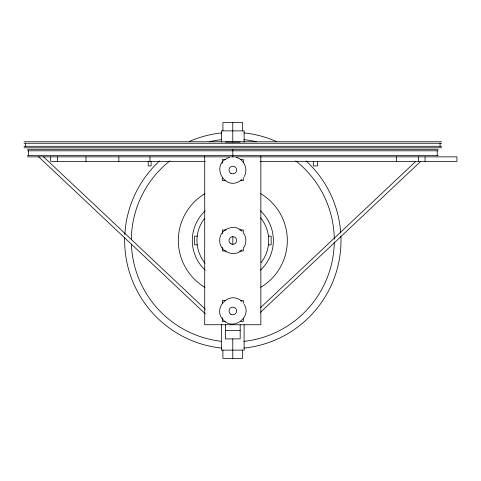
<?xml version="1.0" encoding="UTF-8"?>
<svg xmlns="http://www.w3.org/2000/svg" width="481" height="481" viewBox="0 0 481 481"><rect width="100%" height="100%" fill="white"/><g stroke="black" fill="none" stroke-linecap="round" stroke-linejoin="round"><path stroke-width="0.72" d="M244.18 176.593C248.467 169.474 244.282 159.373 236.219 157.371M244.18 247.054C246.422 243.019 246.422 237.981 244.18 233.946M260.51 307.672L415.674 161.49M260.534 312.295L420.616 161.484M242.099 179.305C225.733 193.939 208.58 164.225 229.437 157.371M242.099 249.771C234.487 258.008 219.276 251.707 219.715 240.5C219.276 229.293 234.487 222.992 242.099 231.229M24.05 141.757L441.606 141.757M225.373 142.111L240.181 142.111M24.05 143.266L441.606 143.266M24.05 146.29L441.606 146.29M24.05 147.799L441.606 147.799M27.501 149.308L438.149 149.308M27.501 150.818L438.149 150.818M27.501 155.345L438.149 155.345M27.501 156.854L456.95 156.854L456.95 161.382L260.113 161.382M225.33 159.536L222.33 159.536L222.33 163.287M240.326 159.536L243.326 159.536L243.326 162.536M205.411 161.382L50.685 161.382L50.685 156.854M225.33 180.537L222.33 180.537L222.33 177.537M240.326 180.537L243.326 180.537L243.326 177.537M226.076 230.002L222.33 230.002L222.33 233.748M239.574 230.002L243.326 230.002L243.326 233.748M197.228 236.147L194.504 236.147L194.504 244.853L197.228 244.853M268.428 236.147L271.152 236.147L271.152 244.853L268.428 244.853M226.076 250.998L222.33 250.998L222.33 247.252M239.574 250.998L243.326 250.998L243.326 247.252M225.33 300.463L222.33 300.463L222.33 303.463M240.326 300.463L243.326 300.463L243.326 303.463M225.33 321.464L222.33 321.464L222.33 317.713M240.326 321.464L243.326 321.464L243.326 318.464M225.373 330.417L240.181 330.417M242.099 301.695C230.183 289.538 211.399 308.321 223.557 320.232C233.525 331.132 252.128 316.859 244.18 304.407M43.482 156.734L205.333 309.205M38.54 156.722L205.315 313.834M440.061 143.266L440.061 146.29M437.211 150.818L437.211 155.345M425.042 156.854L425.042 161.382M418.5 156.854L418.5 161.382M396.494 156.854L396.494 161.382M317.634 161.382L317.634 165.909L313.293 165.909L313.293 161.382M260.846 156.253L260.846 324.747L204.708 324.747L204.708 156.253M244.114 142.111L244.114 130.88L221.44 130.88L221.44 142.111M244.114 324.657L244.114 350.12L221.44 350.12L221.44 324.657M242.652 130.88L242.652 122.643L222.901 122.643L222.901 130.88M242.652 350.12L242.652 358.357L222.901 358.357L222.901 350.12M240.181 324.765L240.181 338.889L225.373 338.889L225.373 324.765M232.774 122.643L232.774 142.111M232.828 149.308L232.828 156.854M232.828 236.67L232.828 244.33M232.774 338.889L232.774 358.357M151.088 161.382L151.088 165.909L148.196 165.909L148.196 161.382M149.958 156.854L149.958 161.382M118.873 156.854L118.873 161.382M85.979 156.854L85.979 161.382M57.636 156.854L57.636 161.382M28.445 150.818L28.445 155.345M25.595 143.266L25.595 146.29M260.6 217.803A35.865 35.865 0 0 1 261.081 262.596M205.056 263.197A35.865 35.865 0 0 1 204.575 218.404M260.72 193.675A54.503 54.503 0 0 1 260.72 287.325M204.936 287.325A54.503 54.503 0 0 1 204.936 193.675M260.48 210.864A40.53 40.53 0 0 1 260.48 270.136M205.177 270.136A40.53 40.53 0 0 1 205.177 210.864M334.295 241.961A101.479 101.479 0 0 1 243.861 341.378M221.056 341.294A101.479 101.479 0 0 1 131.415 244.162M131.349 239.772A101.479 101.479 0 0 1 169.877 160.901M209.403 141.763A101.479 101.479 0 0 1 221.056 139.706M243.861 139.622A101.479 101.479 0 0 1 256.253 141.763M295.773 160.901A101.479 101.479 0 0 1 334.295 239.039M340.903 236.057A108.165 108.165 0 0 1 243.969 348.088M221.687 348.088A108.165 108.165 0 0 1 124.705 237.542M124.826 234.572A108.165 108.165 0 0 1 159.548 160.943M189.37 141.45A108.165 108.165 0 0 1 221.687 132.912M243.969 132.912A108.165 108.165 0 0 1 276.286 141.45M306.108 160.943A108.165 108.165 0 0 1 340.734 233.087M230.91 173.352A3.83 3.83 0 0 0 236.658 170.034A3.83 3.83 0 0 0 230.91 166.721A3.83 3.83 0 0 0 230.91 173.352M230.91 314.279A3.83 3.83 0 0 0 236.658 310.966A3.83 3.83 0 0 0 230.91 307.648A3.83 3.83 0 0 0 230.91 314.279M230.91 243.819A3.83 3.83 0 0 0 236.658 240.5A3.83 3.83 0 0 0 230.91 237.181A3.83 3.83 0 0 0 230.91 243.819"/></g></svg>
